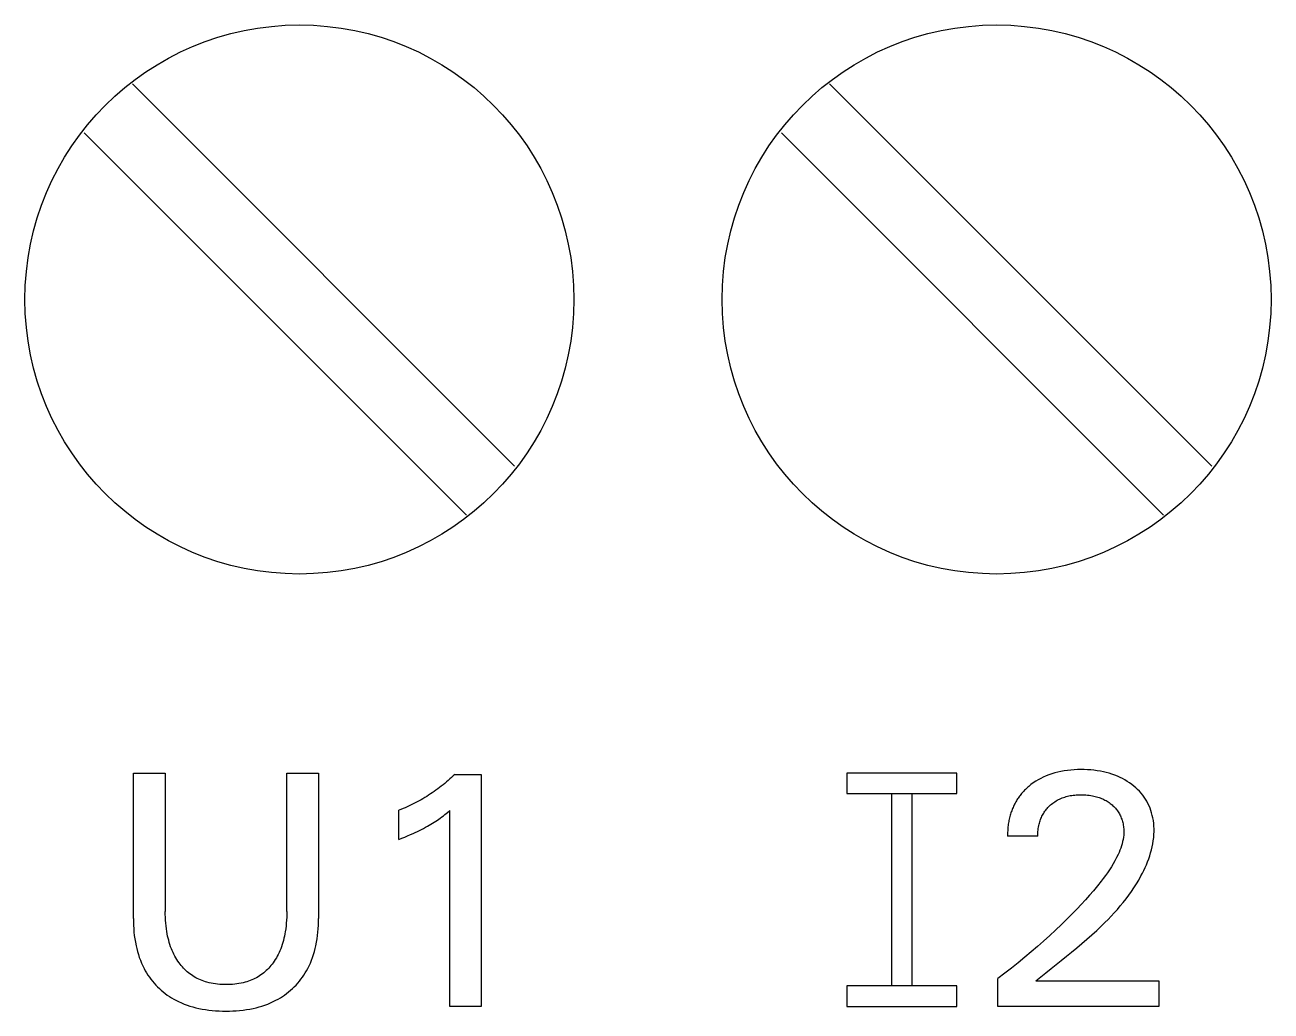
# Model space of a CAD drawing. Extents: x 0 to 420, y 0 to 297.
# Drawn here: x 156.47 to 165.55, y 174.59 to 181.78 of the extents above; entities that cross this region are included whole.
import ezdxf

# ---------------------------------------------------------------- set-up
doc = ezdxf.new("R2010")
doc.units = 0
doc.header["$LTSCALE"] = 23.1
doc.layers.add('10000_FRONT', color=7, linetype='CONTINUOUS')

msp = doc.modelspace()

# ---------------------------------------------------------------- linework, layer by layer
at = {"layer": '10000_FRONT', "color": 7, "linetype": 'CONTINUOUS'}
for p, q in [((160.0396, 178.563), (157.2548, 181.3479)), ((165.1196, 178.563), (162.3348, 181.3479)), ((156.9046, 180.9909), (159.6894, 178.2061)), ((161.9846, 180.9909), (164.7694, 178.2061)), ((163.9974, 176.3339), (163.9759, 176.3283)), ((164.0191, 176.3386), (163.9974, 176.3339)), ((164.0433, 176.343), (164.0191, 176.3386)), ((164.0676, 176.3464), (164.0433, 176.343)), ((164.0921, 176.349), (164.0676, 176.3464)), ((164.1166, 176.3508), (164.0921, 176.349)), ((164.1411, 176.3519), (164.1166, 176.3508)), ((164.1657, 176.3523), (164.1411, 176.3519)), ((164.1897, 176.352), (164.1657, 176.3523)), ((164.2137, 176.3511), (164.1897, 176.352)), ((164.2376, 176.3495), (164.2137, 176.3511)), ((164.2614, 176.3472), (164.2376, 176.3495)), ((164.2852, 176.3441), (164.2614, 176.3472)), ((164.3088, 176.3402), (164.2852, 176.3441)), ((164.33, 176.336), (164.3088, 176.3402)), ((164.351, 176.3312), (164.33, 176.336)), ((157.2621, 175.2679), (157.2621, 176.327)), ((157.2621, 176.327), (157.4946, 176.327)), ((157.4946, 176.327), (157.4946, 175.3185)), ((158.3802, 175.3185), (158.3802, 176.327)), ((158.3802, 176.327), (158.6115, 176.327)), ((158.6115, 176.327), (158.6115, 175.2679)), ((159.5313, 176.252), (159.5186, 176.2416)), ((159.5438, 176.2624), (159.5313, 176.252)), ((159.5562, 176.2731), (159.5438, 176.2624)), ((159.5684, 176.2839), (159.5562, 176.2731)), ((159.5805, 176.2949), (159.5684, 176.2839)), ((159.5925, 176.306), (159.5805, 176.2949)), ((159.6043, 176.3173), (159.5925, 176.306)), ((159.6043, 176.3173), (159.7971, 176.3173)), ((159.7971, 176.3173), (159.7971, 174.627)), ((162.4621, 176.327), (162.4621, 176.177)), ((163.2621, 176.327), (162.4621, 176.327)), ((163.2621, 176.177), (163.2621, 176.327)), ((163.8197, 176.2553), (163.8026, 176.2427)), ((163.8372, 176.2671), (163.8197, 176.2553)), ((163.8552, 176.2781), (163.8372, 176.2671)), ((163.8737, 176.2883), (163.8552, 176.2781)), ((163.8926, 176.2977), (163.8737, 176.2883)), ((163.9129, 176.3066), (163.8926, 176.2977)), ((163.9336, 176.3147), (163.9129, 176.3066)), ((163.9546, 176.322), (163.9336, 176.3147)), ((163.9759, 176.3283), (163.9546, 176.322)), ((164.3719, 176.3256), (164.351, 176.3312)), ((164.3925, 176.3192), (164.3719, 176.3256)), ((164.4129, 176.312), (164.3925, 176.3192)), ((164.4329, 176.3041), (164.4129, 176.312)), ((164.4514, 176.2959), (164.4329, 176.3041)), ((164.4695, 176.2869), (164.4514, 176.2959)), ((164.4873, 176.2772), (164.4695, 176.2869)), ((164.5047, 176.2668), (164.4873, 176.2772)), ((164.5216, 176.2557), (164.5047, 176.2668)), ((164.538, 176.2438), (164.5216, 176.2557)), ((164.5525, 176.2325), (164.538, 176.2438)), ((159.3997, 176.1573), (159.386, 176.1488)), ((159.4134, 176.1659), (159.3997, 176.1573)), ((159.4269, 176.1747), (159.4134, 176.1659)), ((159.4403, 176.1837), (159.4269, 176.1747)), ((159.4536, 176.1929), (159.4403, 176.1837)), ((159.4667, 176.2022), (159.4536, 176.1929)), ((159.4798, 176.2117), (159.4667, 176.2022)), ((159.4929, 176.2215), (159.4798, 176.2117)), ((159.5058, 176.2315), (159.4929, 176.2215)), ((159.5186, 176.2416), (159.5058, 176.2315)), ((162.4621, 176.177), (163.2621, 176.177)), ((162.7871, 176.177), (162.7871, 174.777)), ((162.9371, 174.777), (162.9371, 176.177)), ((163.719, 176.1583), (163.7142, 176.1517)), ((163.724, 176.1647), (163.719, 176.1583)), ((163.729, 176.1711), (163.724, 176.1647)), ((163.7342, 176.1774), (163.729, 176.1711)), ((163.7396, 176.1836), (163.7342, 176.1774)), ((163.745, 176.1897), (163.7396, 176.1836)), ((163.7506, 176.1957), (163.745, 176.1897)), ((163.7563, 176.2016), (163.7506, 176.1957)), ((163.7621, 176.2073), (163.7563, 176.2016)), ((163.7679, 176.213), (163.7621, 176.2073)), ((163.7739, 176.2186), (163.7679, 176.213)), ((163.78, 176.224), (163.7739, 176.2186)), ((163.7862, 176.2294), (163.78, 176.224)), ((163.8026, 176.2427), (163.7862, 176.2294)), ((164.0391, 176.1492), (164.0487, 176.1524)), ((164.0487, 176.1524), (164.0583, 176.1553)), ((164.0583, 176.1553), (164.068, 176.1579)), ((164.068, 176.1579), (164.0778, 176.1602)), ((164.0778, 176.1602), (164.0887, 176.1624)), ((164.0887, 176.1624), (164.0996, 176.1642)), ((164.0996, 176.1642), (164.1105, 176.1658)), ((164.1105, 176.1658), (164.1215, 176.167)), ((164.1215, 176.167), (164.1325, 176.1679)), ((164.1325, 176.1679), (164.1436, 176.1686)), ((164.1436, 176.1686), (164.1547, 176.169)), ((164.1547, 176.169), (164.1657, 176.1691)), ((164.1657, 176.1691), (164.178, 176.169)), ((164.178, 176.169), (164.1903, 176.1686)), ((164.1903, 176.1686), (164.2026, 176.1679)), ((164.2026, 176.1679), (164.2149, 176.1668)), ((164.2149, 176.1668), (164.2271, 176.1654)), ((164.2271, 176.1654), (164.2393, 176.1636)), ((164.2393, 176.1636), (164.2514, 176.1615)), ((164.2514, 176.1615), (164.2609, 176.1596)), ((164.2609, 176.1596), (164.2703, 176.1574)), ((164.2703, 176.1574), (164.2797, 176.1549)), ((164.2797, 176.1549), (164.289, 176.1522)), ((164.289, 176.1522), (164.2983, 176.1492)), ((164.5665, 176.2205), (164.5525, 176.2325)), ((164.58, 176.208), (164.5665, 176.2205)), ((164.5929, 176.1949), (164.58, 176.208)), ((164.6052, 176.1813), (164.5929, 176.1949)), ((164.6168, 176.1671), (164.6052, 176.1813)), ((164.6277, 176.1523), (164.6168, 176.1671)), ((164.6377, 176.1372), (164.6277, 176.1523)), ((159.2122, 176.0619), (159.1971, 176.0559)), ((159.2272, 176.068), (159.2122, 176.0619)), ((159.2421, 176.0744), (159.2272, 176.068)), ((159.257, 176.081), (159.2421, 176.0744)), ((159.2717, 176.0877), (159.257, 176.081)), ((159.2864, 176.0947), (159.2717, 176.0877)), ((159.3009, 176.1019), (159.2864, 176.0947)), ((159.3154, 176.1093), (159.3009, 176.1019)), ((159.3298, 176.1168), (159.3154, 176.1093)), ((159.344, 176.1246), (159.3298, 176.1168)), ((159.3581, 176.1325), (159.344, 176.1246)), ((159.3721, 176.1405), (159.3581, 176.1325)), ((159.386, 176.1488), (159.3721, 176.1405)), ((163.6686, 176.0692), (163.6654, 176.061)), ((163.6721, 176.0772), (163.6686, 176.0692)), ((163.6756, 176.0852), (163.6721, 176.0772)), ((163.6794, 176.0931), (163.6756, 176.0852)), ((163.6833, 176.101), (163.6794, 176.0931)), ((163.6873, 176.1087), (163.6833, 176.101)), ((163.6916, 176.1164), (163.6873, 176.1087)), ((163.696, 176.1239), (163.6916, 176.1164)), ((163.7005, 176.1314), (163.696, 176.1239)), ((163.7049, 176.1382), (163.7005, 176.1314)), ((163.7095, 176.145), (163.7049, 176.1382)), ((163.7142, 176.1517), (163.7095, 176.145)), ((163.9098, 176.0566), (163.9151, 176.0633)), ((163.9151, 176.0633), (163.9207, 176.0699)), ((163.9207, 176.0699), (163.9265, 176.0762)), ((163.9265, 176.0762), (163.9325, 176.0824)), ((163.9325, 176.0824), (163.9386, 176.0884)), ((163.9386, 176.0884), (163.9458, 176.095)), ((163.9458, 176.095), (163.9533, 176.1013)), ((163.9533, 176.1013), (163.961, 176.1073)), ((163.961, 176.1073), (163.9688, 176.1131)), ((163.9688, 176.1131), (163.9769, 176.1186)), ((163.9769, 176.1186), (163.9851, 176.1238)), ((163.9851, 176.1238), (163.9936, 176.1287)), ((163.9936, 176.1287), (164.0021, 176.1333)), ((164.0021, 176.1333), (164.0112, 176.1377)), ((164.0112, 176.1377), (164.0204, 176.1418)), ((164.0204, 176.1418), (164.0297, 176.1457)), ((164.0297, 176.1457), (164.0391, 176.1492)), ((164.2983, 176.1492), (164.3074, 176.146)), ((164.3074, 176.146), (164.3164, 176.1424)), ((164.3164, 176.1424), (164.3253, 176.1386)), ((164.3253, 176.1386), (164.3336, 176.1347)), ((164.3336, 176.1347), (164.3417, 176.1306)), ((164.3417, 176.1306), (164.3497, 176.1262)), ((164.3497, 176.1262), (164.3576, 176.1216)), ((164.3576, 176.1216), (164.3653, 176.1167)), ((164.3653, 176.1167), (164.3728, 176.1115)), ((164.3728, 176.1115), (164.3802, 176.1061)), ((164.3802, 176.1061), (164.3874, 176.1005)), ((164.3874, 176.1005), (164.3939, 176.0951)), ((164.3939, 176.0951), (164.4002, 176.0894)), ((164.4002, 176.0894), (164.4063, 176.0836)), ((164.4063, 176.0836), (164.4122, 176.0776)), ((164.4122, 176.0776), (164.4179, 176.0714)), ((164.4179, 176.0714), (164.4234, 176.065)), ((164.4234, 176.065), (164.4286, 176.0584)), ((164.6469, 176.1216), (164.6377, 176.1372)), ((164.6553, 176.1057), (164.6469, 176.1216)), ((164.663, 176.0893), (164.6553, 176.1057)), ((164.6699, 176.0725), (164.663, 176.0893)), ((164.6761, 176.0555), (164.6699, 176.0725)), ((159.1971, 175.8438), (159.1971, 176.0559)), ((159.4546, 175.9696), (159.4669, 175.9776)), ((159.4669, 175.9776), (159.4776, 175.9848)), ((159.4776, 175.9848), (159.4882, 175.9921)), ((159.4882, 175.9921), (159.4987, 175.9995)), ((159.4987, 175.9995), (159.5101, 176.008)), ((159.5101, 176.008), (159.5215, 176.0165)), ((159.5215, 176.0165), (159.5328, 176.0252)), ((159.5328, 176.0252), (159.5512, 176.0398)), ((159.5512, 176.0398), (159.5693, 176.0547)), ((159.5693, 174.627), (159.5693, 176.0547)), ((163.6407, 175.9732), (163.6391, 175.9636)), ((163.6425, 175.9827), (163.6407, 175.9732)), ((163.6446, 175.9921), (163.6425, 175.9827)), ((163.6468, 176.0015), (163.6446, 175.9921)), ((163.6491, 176.0109), (163.6468, 176.0015)), ((163.6515, 176.0194), (163.6491, 176.0109)), ((163.6539, 176.0278), (163.6515, 176.0194)), ((163.6566, 176.0362), (163.6539, 176.0278)), ((163.6593, 176.0445), (163.6566, 176.0362)), ((163.6623, 176.0528), (163.6593, 176.0445)), ((163.6654, 176.061), (163.6623, 176.0528)), ((163.8642, 175.9631), (163.8667, 175.9716)), ((163.8667, 175.9716), (163.8693, 175.98)), ((163.8693, 175.98), (163.8723, 175.9883)), ((163.8723, 175.9883), (163.8754, 175.9965)), ((163.8754, 175.9965), (163.8789, 176.0045)), ((163.8789, 176.0045), (163.8826, 176.0125)), ((163.8826, 176.0125), (163.8865, 176.0204)), ((163.8865, 176.0204), (163.8908, 176.028)), ((163.8908, 176.028), (163.8952, 176.0354)), ((163.8952, 176.0354), (163.8998, 176.0426)), ((163.8998, 176.0426), (163.9047, 176.0497)), ((163.9047, 176.0497), (163.9098, 176.0566)), ((164.4286, 176.0584), (164.4336, 176.0516)), ((164.4336, 176.0516), (164.4383, 176.0446)), ((164.4383, 176.0446), (164.4427, 176.0375)), ((164.4427, 176.0375), (164.4469, 176.0301)), ((164.4469, 176.0301), (164.4508, 176.0226)), ((164.4508, 176.0226), (164.4545, 176.015)), ((164.4545, 176.015), (164.4579, 176.0072)), ((164.4579, 176.0072), (164.461, 175.9994)), ((164.461, 175.9994), (164.4638, 175.9914)), ((164.4638, 175.9914), (164.4664, 175.9833)), ((164.4664, 175.9833), (164.4688, 175.9752)), ((164.4688, 175.9752), (164.4711, 175.9661)), ((164.6815, 176.0382), (164.6761, 176.0555)), ((164.6866, 176.0191), (164.6815, 176.0382)), ((164.6908, 175.9998), (164.6866, 176.0191)), ((164.6942, 175.9803), (164.6908, 175.9998)), ((164.6967, 175.9608), (164.6942, 175.9803)), ((159.2808, 175.8784), (159.3015, 175.8876)), ((159.3015, 175.8876), (159.3167, 175.8946)), ((159.3167, 175.8946), (159.3318, 175.9017)), ((159.3318, 175.9017), (159.3469, 175.9091)), ((159.3469, 175.9091), (159.3618, 175.9166)), ((159.3618, 175.9166), (159.3767, 175.9243)), ((159.3767, 175.9243), (159.3914, 175.9322)), ((159.3914, 175.9322), (159.4043, 175.9393)), ((159.4043, 175.9393), (159.417, 175.9466)), ((159.417, 175.9466), (159.4297, 175.9541)), ((159.4297, 175.9541), (159.4422, 175.9617)), ((159.4422, 175.9617), (159.4546, 175.9696)), ((163.6321, 175.887), (163.6319, 175.8775)), ((163.6323, 175.8966), (163.6321, 175.887)), ((163.6328, 175.9062), (163.6323, 175.8966)), ((163.6334, 175.9158), (163.6328, 175.9062)), ((163.6342, 175.9253), (163.6334, 175.9158)), ((163.6352, 175.9349), (163.6342, 175.9253)), ((163.6363, 175.9445), (163.6352, 175.9349)), ((163.6376, 175.9541), (163.6363, 175.9445)), ((163.6391, 175.9636), (163.6376, 175.9541)), ((163.8525, 175.8788), (163.8529, 175.8896)), ((163.8529, 175.8896), (163.8536, 175.9005)), ((163.8536, 175.9005), (163.8546, 175.9114)), ((163.8546, 175.9114), (163.8559, 175.9222)), ((163.8559, 175.9222), (163.8576, 175.9331)), ((163.8576, 175.9331), (163.8597, 175.9439)), ((163.8597, 175.9439), (163.862, 175.9546)), ((163.862, 175.9546), (163.8642, 175.9631)), ((164.4711, 175.9661), (164.4732, 175.957)), ((164.4732, 175.957), (164.4749, 175.9478)), ((164.4749, 175.9478), (164.4763, 175.9385)), ((164.4763, 175.9385), (164.4775, 175.9293)), ((164.4775, 175.9293), (164.4783, 175.92)), ((164.479, 175.892), (164.4781, 175.8758)), ((164.4783, 175.92), (164.4788, 175.9107)), ((164.4788, 175.9107), (164.4791, 175.9013)), ((164.4791, 175.9013), (164.479, 175.892)), ((164.6985, 175.9411), (164.6967, 175.9608)), ((164.6994, 175.9214), (164.6985, 175.9411)), ((164.6986, 175.8791), (164.6995, 175.9017)), ((164.6995, 175.9017), (164.6994, 175.9214)), ((159.1971, 175.8438), (159.2181, 175.8522)), ((159.2181, 175.8522), (159.2391, 175.8607)), ((159.2391, 175.8607), (159.26, 175.8695)), ((159.26, 175.8695), (159.2808, 175.8784)), ((163.6319, 175.8775), (163.632, 175.8679)), ((163.8525, 175.8679), (163.632, 175.8679)), ((163.8525, 175.8679), (163.8525, 175.8788)), ((164.4617, 175.7958), (164.4565, 175.7801)), ((164.4664, 175.8115), (164.4617, 175.7958)), ((164.4705, 175.8274), (164.4664, 175.8115)), ((164.4738, 175.8435), (164.4705, 175.8274)), ((164.4764, 175.8596), (164.4738, 175.8435)), ((164.4781, 175.8758), (164.4764, 175.8596)), ((164.6807, 175.7676), (164.686, 175.7897)), ((164.686, 175.7897), (164.6905, 175.8119)), ((164.6905, 175.8119), (164.6941, 175.8342)), ((164.6941, 175.8342), (164.6968, 175.8566)), ((164.6968, 175.8566), (164.6986, 175.8791)), ((164.4265, 175.711), (164.4145, 175.6882)), ((164.4378, 175.7343), (164.4265, 175.711)), ((164.4444, 175.7494), (164.4378, 175.7343)), ((164.4507, 175.7647), (164.4444, 175.7494)), ((164.4565, 175.7801), (164.4507, 175.7647)), ((164.6524, 175.6809), (164.6604, 175.7023)), ((164.6604, 175.7023), (164.6679, 175.7239)), ((164.6679, 175.7239), (164.6747, 175.7457)), ((164.6747, 175.7457), (164.6807, 175.7676)), ((164.3745, 175.6223), (164.36, 175.6011)), ((164.3884, 175.6439), (164.3745, 175.6223)), ((164.4018, 175.6658), (164.3884, 175.6439)), ((164.4145, 175.6882), (164.4018, 175.6658)), ((164.6145, 175.5974), (164.6247, 175.6179)), ((164.6247, 175.6179), (164.6344, 175.6387)), ((164.6344, 175.6387), (164.6437, 175.6597)), ((164.6437, 175.6597), (164.6524, 175.6809)), ((164.3141, 175.5392), (164.2864, 175.5044)), ((164.3297, 175.5595), (164.3141, 175.5392)), ((164.345, 175.5802), (164.3297, 175.5595)), ((164.36, 175.6011), (164.345, 175.5802)), ((164.5528, 175.4914), (164.5706, 175.5194)), ((164.5706, 175.5194), (164.5876, 175.548)), ((164.5876, 175.548), (164.6039, 175.5772)), ((164.6039, 175.5772), (164.6145, 175.5974)), ((164.229, 175.4365), (164.1995, 175.4033)), ((164.258, 175.4702), (164.229, 175.4365)), ((164.2864, 175.5044), (164.258, 175.4702)), ((164.4952, 175.4104), (164.5151, 175.4369)), ((164.5151, 175.4369), (164.5343, 175.4639)), ((164.5343, 175.4639), (164.5528, 175.4914)), ((164.1388, 175.3384), (164.1079, 175.3065)), ((164.1694, 175.3706), (164.1388, 175.3384)), ((164.1995, 175.4033), (164.1694, 175.3706)), ((164.4321, 175.3338), (164.4537, 175.3589)), ((164.4537, 175.3589), (164.4748, 175.3844)), ((164.4748, 175.3844), (164.4952, 175.4104)), ((157.2621, 175.2679), (157.2624, 175.243)), ((157.4948, 175.2975), (157.4946, 175.3185)), ((157.4955, 175.2765), (157.4948, 175.2975)), ((157.4965, 175.2555), (157.4955, 175.2765)), ((157.4981, 175.2346), (157.4965, 175.2555)), ((158.3783, 175.2553), (158.3768, 175.2343)), ((158.3794, 175.2764), (158.3783, 175.2553)), ((158.38, 175.2975), (158.3794, 175.2764)), ((158.3802, 175.3185), (158.38, 175.2975)), ((158.6112, 175.243), (158.6115, 175.2679)), ((164.0665, 175.265), (164.0246, 175.224)), ((164.1079, 175.3065), (164.0665, 175.265)), ((164.341, 175.2373), (164.3644, 175.2609)), ((164.3644, 175.2609), (164.3874, 175.2848)), ((164.3874, 175.2848), (164.41, 175.3091)), ((164.41, 175.3091), (164.4321, 175.3338)), ((157.2624, 175.243), (157.2632, 175.2181)), ((157.2632, 175.2181), (157.2646, 175.1932)), ((157.2646, 175.1932), (157.2666, 175.1683)), ((157.2666, 175.1683), (157.2693, 175.1435)), ((157.5001, 175.2136), (157.4981, 175.2346)), ((157.5027, 175.1928), (157.5001, 175.2136)), ((157.5059, 175.172), (157.5027, 175.1928)), ((157.5087, 175.156), (157.5059, 175.172)), ((157.5119, 175.1401), (157.5087, 175.156)), ((158.3663, 175.1555), (158.3631, 175.1396)), ((158.3691, 175.1714), (158.3663, 175.1555)), ((158.3722, 175.1923), (158.3691, 175.1714)), ((158.3748, 175.2133), (158.3722, 175.1923)), ((158.3768, 175.2343), (158.3748, 175.2133)), ((158.6043, 175.1435), (158.607, 175.1683)), ((158.607, 175.1683), (158.609, 175.1932)), ((158.609, 175.1932), (158.6104, 175.2181)), ((158.6104, 175.2181), (158.6112, 175.243)), ((163.9821, 175.1837), (163.9391, 175.1438)), ((164.0246, 175.224), (163.9821, 175.1837)), ((164.246, 175.1484), (164.2819, 175.1809)), ((164.2819, 175.1809), (164.3171, 175.2141)), ((164.3171, 175.2141), (164.341, 175.2373)), ((157.2693, 175.1435), (157.2727, 175.1187)), ((157.2727, 175.1187), (157.2768, 175.0941)), ((157.2768, 175.0941), (157.2817, 175.0696)), ((157.2817, 175.0696), (157.2867, 175.0481)), ((157.5155, 175.1243), (157.5119, 175.1401)), ((157.5195, 175.1086), (157.5155, 175.1243)), ((157.5238, 175.093), (157.5195, 175.1086)), ((157.5287, 175.0775), (157.5238, 175.093)), ((157.5339, 175.0622), (157.5287, 175.0775)), ((158.3466, 175.077), (158.3414, 175.0617)), ((158.3514, 175.0925), (158.3466, 175.077)), ((158.3557, 175.1081), (158.3514, 175.0925)), ((158.3596, 175.1238), (158.3557, 175.1081)), ((158.3631, 175.1396), (158.3596, 175.1238)), ((158.5869, 175.0481), (158.5919, 175.0696)), ((158.5919, 175.0696), (158.5968, 175.0941)), ((158.5968, 175.0941), (158.6009, 175.1187)), ((158.6009, 175.1187), (158.6043, 175.1435)), ((163.8491, 175.0634), (163.8033, 175.0241)), ((163.8943, 175.1034), (163.8491, 175.0634)), ((163.9391, 175.1438), (163.8943, 175.1034)), ((164.1357, 175.0537), (164.1728, 175.0848)), ((164.1728, 175.0848), (164.2096, 175.1164)), ((164.2096, 175.1164), (164.246, 175.1484)), ((157.2867, 175.0481), (157.2923, 175.0267)), ((157.2923, 175.0267), (157.2986, 175.0055)), ((157.2986, 175.0055), (157.3056, 174.9845)), ((157.3056, 174.9845), (157.3132, 174.9638)), ((157.5396, 175.0471), (157.5339, 175.0622)), ((157.5452, 175.0334), (157.5396, 175.0471)), ((157.5512, 175.02), (157.5452, 175.0334)), ((157.5576, 175.0067), (157.5512, 175.02)), ((157.5644, 174.9937), (157.5576, 175.0067)), ((157.5717, 174.9808), (157.5644, 174.9937)), ((157.5793, 174.9682), (157.5717, 174.9808)), ((158.3041, 174.9807), (158.2966, 174.9681)), ((158.3112, 174.9934), (158.3041, 174.9807)), ((158.318, 175.0064), (158.3112, 174.9934)), ((158.3243, 175.0196), (158.318, 175.0064)), ((158.3302, 175.033), (158.3243, 175.0196)), ((158.3357, 175.0465), (158.3302, 175.033)), ((158.3414, 175.0617), (158.3357, 175.0465)), ((158.5604, 174.9638), (158.5681, 174.9845)), ((158.5681, 174.9845), (158.575, 175.0055)), ((158.575, 175.0055), (158.5813, 175.0267)), ((158.5813, 175.0267), (158.5869, 175.0481)), ((163.7572, 174.9852), (163.7091, 174.9457)), ((163.8033, 175.0241), (163.7572, 174.9852)), ((164.0233, 174.9623), (164.0608, 174.9925)), ((164.0608, 174.9925), (164.0983, 175.0229)), ((164.0983, 175.0229), (164.1357, 175.0537)), ((157.3132, 174.9638), (157.3216, 174.9434)), ((157.3216, 174.9434), (157.3307, 174.9233)), ((157.3307, 174.9233), (157.3406, 174.9035)), ((157.3406, 174.9035), (157.3494, 174.8873)), ((157.3494, 174.8873), (157.3588, 174.8714)), ((157.5874, 174.9559), (157.5793, 174.9682)), ((157.5959, 174.9438), (157.5874, 174.9559)), ((157.6034, 174.9338), (157.5959, 174.9438)), ((157.6113, 174.924), (157.6034, 174.9338)), ((157.6194, 174.9145), (157.6113, 174.924)), ((157.6279, 174.9052), (157.6194, 174.9145)), ((157.6367, 174.8963), (157.6279, 174.9052)), ((157.6457, 174.8876), (157.6367, 174.8963)), ((157.6551, 174.8792), (157.6457, 174.8876)), ((158.2307, 174.8876), (158.2214, 174.8792)), ((158.2397, 174.8963), (158.2307, 174.8876)), ((158.2484, 174.9052), (158.2397, 174.8963)), ((158.2568, 174.9145), (158.2484, 174.9052)), ((158.2649, 174.924), (158.2568, 174.9145)), ((158.2727, 174.9338), (158.2649, 174.924)), ((158.2802, 174.9438), (158.2727, 174.9338)), ((158.2886, 174.9558), (158.2802, 174.9438)), ((158.2966, 174.9681), (158.2886, 174.9558)), ((158.5148, 174.8714), (158.5242, 174.8873)), ((158.5242, 174.8873), (158.5331, 174.9035)), ((158.5331, 174.9035), (158.5429, 174.9233)), ((158.5429, 174.9233), (158.552, 174.9434)), ((158.552, 174.9434), (158.5604, 174.9638)), ((163.6605, 174.9068), (163.6115, 174.8684)), ((163.7091, 174.9457), (163.6605, 174.9068)), ((163.9118, 174.8724), (163.9487, 174.9023)), ((163.9487, 174.9023), (164.0233, 174.9623)), ((157.3588, 174.8714), (157.3687, 174.8558)), ((157.3687, 174.8558), (157.3791, 174.8405)), ((157.3791, 174.8405), (157.3901, 174.8255)), ((157.3901, 174.8255), (157.4015, 174.811)), ((157.4015, 174.811), (157.4134, 174.7968)), ((157.4134, 174.7968), (157.4258, 174.7831)), ((157.6647, 174.8712), (157.6551, 174.8792)), ((157.6746, 174.8635), (157.6647, 174.8712)), ((157.6847, 174.8562), (157.6746, 174.8635)), ((157.6952, 174.8492), (157.6847, 174.8562)), ((157.706, 174.8426), (157.6952, 174.8492)), ((157.717, 174.8364), (157.706, 174.8426)), ((157.7282, 174.8306), (157.717, 174.8364)), ((157.7395, 174.8251), (157.7282, 174.8306)), ((157.7511, 174.8201), (157.7395, 174.8251)), ((157.7628, 174.8154), (157.7511, 174.8201)), ((157.7747, 174.8111), (157.7628, 174.8154)), ((157.7867, 174.8071), (157.7747, 174.8111)), ((157.7988, 174.8035), (157.7867, 174.8071)), ((157.8139, 174.7996), (157.7988, 174.8035)), ((157.8292, 174.7963), (157.8139, 174.7996)), ((157.8445, 174.7934), (157.8292, 174.7963)), ((157.86, 174.7911), (157.8445, 174.7934)), ((157.8755, 174.7892), (157.86, 174.7911)), ((158.0163, 174.791), (158.0008, 174.7892)), ((158.0319, 174.7934), (158.0163, 174.791)), ((158.0473, 174.7962), (158.0319, 174.7934)), ((158.0626, 174.7996), (158.0473, 174.7962)), ((158.0778, 174.8035), (158.0626, 174.7996)), ((158.0899, 174.8071), (158.0778, 174.8035)), ((158.1019, 174.811), (158.0899, 174.8071)), ((158.1137, 174.8153), (158.1019, 174.811)), ((158.1255, 174.82), (158.1137, 174.8153)), ((158.1371, 174.8251), (158.1255, 174.82)), ((158.1484, 174.8305), (158.1371, 174.8251)), ((158.1596, 174.8364), (158.1484, 174.8305)), ((158.1706, 174.8426), (158.1596, 174.8364)), ((158.1814, 174.8492), (158.1706, 174.8426)), ((158.1918, 174.8562), (158.1814, 174.8492)), ((158.202, 174.8635), (158.1918, 174.8562)), ((158.2118, 174.8712), (158.202, 174.8635)), ((158.2214, 174.8792), (158.2118, 174.8712)), ((158.4479, 174.7831), (158.4602, 174.7968)), ((158.4602, 174.7968), (158.4722, 174.811)), ((158.4722, 174.811), (158.4836, 174.8255)), ((158.4836, 174.8255), (158.4945, 174.8405)), ((158.4945, 174.8405), (158.5049, 174.8558)), ((158.5049, 174.8558), (158.5148, 174.8714)), ((163.6115, 174.8684), (163.5621, 174.8306)), ((163.5621, 174.627), (163.5621, 174.8306)), ((163.8392, 174.8125), (163.8752, 174.8425)), ((163.8392, 174.8125), (164.7344, 174.8125)), ((163.8752, 174.8425), (163.9118, 174.8724)), ((164.7344, 174.8125), (164.7344, 174.627)), ((157.4258, 174.7831), (157.4386, 174.7697)), ((157.4386, 174.7697), (157.4519, 174.7569)), ((157.4519, 174.7569), (157.4657, 174.7445)), ((157.4657, 174.7445), (157.4798, 174.7326)), ((157.4798, 174.7326), (157.4944, 174.7212)), ((157.4944, 174.7212), (157.5093, 174.7102)), ((157.5093, 174.7102), (157.5246, 174.6998)), ((157.5246, 174.6998), (157.5402, 174.6899)), ((157.8911, 174.7878), (157.8755, 174.7892)), ((157.9067, 174.7868), (157.8911, 174.7878)), ((157.9224, 174.7862), (157.9067, 174.7868)), ((157.938, 174.786), (157.9224, 174.7862)), ((157.9537, 174.7862), (157.938, 174.786)), ((157.9695, 174.7868), (157.9537, 174.7862)), ((157.9851, 174.7877), (157.9695, 174.7868)), ((158.0008, 174.7892), (157.9851, 174.7877)), ((158.3334, 174.6899), (158.349, 174.6998)), ((158.349, 174.6998), (158.3643, 174.7102)), ((158.3643, 174.7102), (158.3792, 174.7212)), ((158.3792, 174.7212), (158.3938, 174.7326)), ((158.3938, 174.7326), (158.408, 174.7445)), ((158.408, 174.7445), (158.4217, 174.7569)), ((158.4217, 174.7569), (158.435, 174.7697)), ((158.435, 174.7697), (158.4479, 174.7831)), ((162.4621, 174.777), (162.4621, 174.627)), ((163.2621, 174.777), (162.4621, 174.777)), ((163.2621, 174.627), (163.2621, 174.777)), ((157.5402, 174.6899), (157.5562, 174.6805)), ((157.5562, 174.6805), (157.5724, 174.6717)), ((157.5724, 174.6717), (157.5922, 174.6618)), ((157.5922, 174.6618), (157.6123, 174.6527)), ((157.6123, 174.6527), (157.6327, 174.6443)), ((157.6327, 174.6443), (157.6534, 174.6367)), ((157.6534, 174.6367), (157.6744, 174.6297)), ((157.6744, 174.6297), (157.6956, 174.6234)), ((157.6956, 174.6234), (157.717, 174.6178)), ((157.717, 174.6178), (157.7385, 174.6129)), ((157.7385, 174.6129), (157.763, 174.608)), ((158.1107, 174.608), (158.1351, 174.6129)), ((158.1351, 174.6129), (158.1567, 174.6178)), ((158.1567, 174.6178), (158.178, 174.6234)), ((158.178, 174.6234), (158.1992, 174.6297)), ((158.1992, 174.6297), (158.2202, 174.6367)), ((158.2202, 174.6367), (158.2409, 174.6443)), ((158.2409, 174.6443), (158.2613, 174.6527)), ((158.2613, 174.6527), (158.2814, 174.6618)), ((158.2814, 174.6618), (158.3012, 174.6717)), ((158.3012, 174.6717), (158.3174, 174.6805)), ((158.3174, 174.6805), (158.3334, 174.6899)), ((159.7971, 174.627), (159.5693, 174.627)), ((162.4621, 174.627), (163.2621, 174.627)), ((164.7344, 174.627), (163.5621, 174.627)), ((157.763, 174.608), (157.7876, 174.6039)), ((157.7876, 174.6039), (157.8123, 174.6005)), ((157.8123, 174.6005), (157.8371, 174.5978)), ((157.8371, 174.5978), (157.8619, 174.5957)), ((157.8619, 174.5957), (157.8869, 174.5943)), ((157.8869, 174.5943), (157.9118, 174.5935)), ((157.9118, 174.5935), (157.9368, 174.5932)), ((157.9368, 174.5932), (157.9618, 174.5935)), ((157.9618, 174.5935), (157.9868, 174.5943)), ((157.9868, 174.5943), (158.0117, 174.5957)), ((158.0117, 174.5957), (158.0366, 174.5978)), ((158.0366, 174.5978), (158.0613, 174.6005)), ((158.0613, 174.6005), (158.0861, 174.6039)), ((158.0861, 174.6039), (158.1107, 174.608))]:
    msp.add_line(p, q, dxfattribs=at)
for centre in [(158.4721, 179.777), (163.5521, 179.777)]:
    msp.add_circle(centre, 2, dxfattribs=at)

doc.saveas('drawing.dxf')
